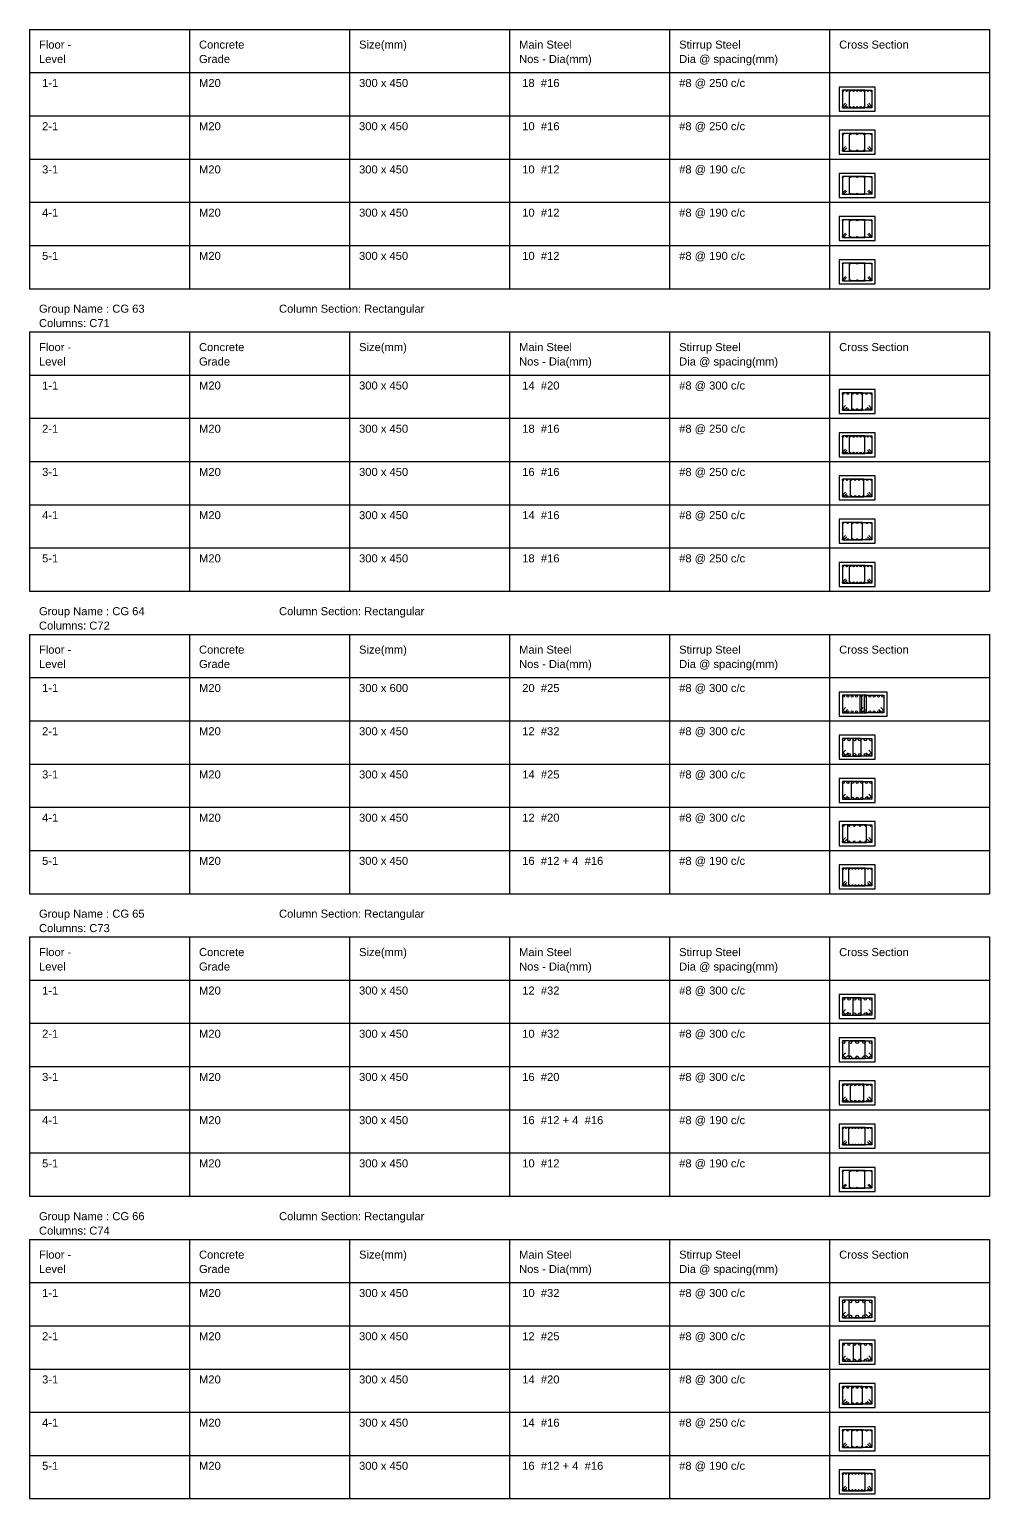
# Model space of a CAD drawing. Extents: x 28 to 264, y -211 to 74.
# Drawn here: x 73.06 to 85.06, y -193.8 to -175.44 of the extents above; entities that cross this region are included whole.
import ezdxf

# ---------------------------------------------------------------- set-up
doc = ezdxf.new("R2010")
doc.units = 0
doc.layers.add('Schedule', color=140, linetype='CONTINUOUS')
doc.styles.add('STRUDS_Arial', font='ARIAL.TTF', dxfattribs={"height": 0.04})

msp = doc.modelspace()

# ---------------------------------------------------------------- linework, layer by layer
at = {"layer": 'Schedule'}
for p, q in [((73.058, -175.44), (85.058, -175.44)), ((73.058, -175.44), (73.058, -178.68)), ((75.058, -175.44), (75.058, -178.68)), ((77.058, -175.44), (77.058, -178.68)), ((79.058, -175.44), (79.058, -178.68)), ((81.058, -175.44), (81.058, -178.68)), ((83.058, -175.44), (83.058, -178.68)), ((85.058, -175.44), (85.058, -178.68)), ((73.058, -175.98), (85.058, -175.98)), ((83.628, -176.16), (83.178, -176.16)), ((83.178, -176.16), (83.178, -176.46)), ((83.4995, -176.2), (83.218, -176.2)), ((83.218, -176.2), (83.218, -176.42)), ((83.3065, -176.42), (83.3065, -176.2)), ((83.3065, -176.2), (83.588, -176.2)), ((83.4995, -176.42), (83.4995, -176.2)), ((83.588, -176.2), (83.588, -176.42)), ((83.628, -176.46), (83.628, -176.16)), ((83.218, -176.404), (83.258, -176.364)), ((83.218, -176.42), (83.4995, -176.42)), ((83.234, -176.42), (83.274, -176.38)), ((83.588, -176.42), (83.3065, -176.42)), ((83.572, -176.42), (83.532, -176.38)), ((83.588, -176.404), (83.548, -176.364)), ((73.058, -176.52), (85.058, -176.52)), ((83.178, -176.46), (83.628, -176.46)), ((83.628, -176.7), (83.178, -176.7)), ((83.178, -176.7), (83.178, -177)), ((83.4995, -176.74), (83.218, -176.74)), ((83.218, -176.74), (83.218, -176.96)), ((83.3065, -176.96), (83.3065, -176.74)), ((83.3065, -176.74), (83.588, -176.74)), ((83.4995, -176.96), (83.4995, -176.74)), ((83.588, -176.74), (83.588, -176.96)), ((83.628, -177), (83.628, -176.7)), ((83.218, -176.944), (83.258, -176.904)), ((83.218, -176.96), (83.4995, -176.96)), ((83.234, -176.96), (83.274, -176.92)), ((83.588, -176.96), (83.3065, -176.96)), ((83.572, -176.96), (83.532, -176.92)), ((83.588, -176.944), (83.548, -176.904)), ((73.058, -177.06), (85.058, -177.06)), ((83.178, -177), (83.628, -177)), ((83.628, -177.24), (83.178, -177.24)), ((83.178, -177.24), (83.178, -177.54)), ((83.4985, -177.28), (83.218, -177.28)), ((83.218, -177.28), (83.218, -177.5)), ((83.3075, -177.5), (83.3075, -177.28)), ((83.3075, -177.28), (83.588, -177.28)), ((83.4985, -177.5), (83.4985, -177.28)), ((83.588, -177.28), (83.588, -177.5)), ((83.628, -177.54), (83.628, -177.24)), ((83.218, -177.488), (83.258, -177.448)), ((83.218, -177.5), (83.4985, -177.5)), ((83.23, -177.5), (83.27, -177.46)), ((83.588, -177.5), (83.3075, -177.5)), ((83.576, -177.5), (83.536, -177.46)), ((83.588, -177.488), (83.548, -177.448)), ((73.058, -177.6), (85.058, -177.6)), ((83.178, -177.54), (83.628, -177.54)), ((83.628, -177.78), (83.178, -177.78)), ((83.178, -177.78), (83.178, -178.08)), ((83.4985, -177.82), (83.218, -177.82)), ((83.218, -177.82), (83.218, -178.04)), ((83.3075, -178.04), (83.3075, -177.82)), ((83.3075, -177.82), (83.588, -177.82)), ((83.4985, -178.04), (83.4985, -177.82)), ((83.588, -177.82), (83.588, -178.04)), ((83.628, -178.08), (83.628, -177.78)), ((83.178, -178.08), (83.628, -178.08)), ((83.218, -178.028), (83.258, -177.988)), ((83.218, -178.04), (83.4985, -178.04)), ((83.23, -178.04), (83.27, -178)), ((83.588, -178.04), (83.3075, -178.04)), ((83.576, -178.04), (83.536, -178)), ((83.588, -178.028), (83.548, -177.988)), ((73.058, -178.14), (85.058, -178.14)), ((83.628, -178.32), (83.178, -178.32)), ((83.178, -178.32), (83.178, -178.62)), ((83.4985, -178.36), (83.218, -178.36)), ((83.218, -178.36), (83.218, -178.58)), ((83.3075, -178.58), (83.3075, -178.36)), ((83.3075, -178.36), (83.588, -178.36)), ((83.4985, -178.58), (83.4985, -178.36)), ((83.588, -178.36), (83.588, -178.58)), ((83.628, -178.62), (83.628, -178.32)), ((83.178, -178.62), (83.628, -178.62)), ((83.218, -178.568), (83.258, -178.528)), ((83.218, -178.58), (83.4985, -178.58)), ((83.23, -178.58), (83.27, -178.54)), ((83.588, -178.58), (83.3075, -178.58)), ((83.576, -178.58), (83.536, -178.54)), ((83.588, -178.568), (83.548, -178.528)), ((73.058, -178.68), (85.058, -178.68)), ((73.058, -179.22), (85.058, -179.22)), ((73.058, -179.22), (73.058, -182.46)), ((75.058, -179.22), (75.058, -182.46)), ((77.058, -179.22), (77.058, -182.46)), ((79.058, -179.22), (79.058, -182.46)), ((81.058, -179.22), (81.058, -182.46)), ((83.058, -179.22), (83.058, -182.46)), ((85.058, -179.22), (85.058, -182.46)), ((73.058, -179.76), (85.058, -179.76)), ((83.628, -179.94), (83.178, -179.94)), ((83.178, -179.94), (83.178, -180.24)), ((83.4714, -179.98), (83.218, -179.98)), ((83.218, -179.98), (83.218, -180.2)), ((83.3347, -180.2), (83.3347, -179.98)), ((83.3347, -179.98), (83.588, -179.98)), ((83.4714, -180.2), (83.4714, -179.98)), ((83.588, -179.98), (83.588, -180.2)), ((83.628, -180.24), (83.628, -179.94)), ((83.178, -180.24), (83.628, -180.24)), ((83.218, -180.18), (83.258, -180.14)), ((83.218, -180.2), (83.4714, -180.2)), ((83.238, -180.2), (83.278, -180.16)), ((83.588, -180.2), (83.3347, -180.2)), ((83.568, -180.2), (83.528, -180.16)), ((83.588, -180.18), (83.548, -180.14)), ((73.058, -180.3), (85.058, -180.3)), ((83.628, -180.48), (83.178, -180.48)), ((83.178, -180.48), (83.178, -180.78)), ((83.4995, -180.52), (83.218, -180.52)), ((83.218, -180.52), (83.218, -180.74)), ((83.3065, -180.74), (83.3065, -180.52)), ((83.3065, -180.52), (83.588, -180.52)), ((83.4995, -180.74), (83.4995, -180.52)), ((83.588, -180.52), (83.588, -180.74)), ((83.628, -180.78), (83.628, -180.48)), ((83.178, -180.78), (83.628, -180.78)), ((83.218, -180.724), (83.258, -180.684)), ((83.218, -180.74), (83.4995, -180.74)), ((83.234, -180.74), (83.274, -180.7)), ((83.588, -180.74), (83.3065, -180.74)), ((83.572, -180.74), (83.532, -180.7)), ((83.588, -180.724), (83.548, -180.684)), ((73.058, -180.84), (85.058, -180.84)), ((83.628, -181.02), (83.178, -181.02)), ((83.178, -181.02), (83.178, -181.32)), ((83.4869, -181.06), (83.218, -181.06)), ((83.218, -181.06), (83.218, -181.28)), ((83.3192, -181.28), (83.3192, -181.06)), ((83.3192, -181.06), (83.588, -181.06)), ((83.4869, -181.28), (83.4869, -181.06)), ((83.588, -181.06), (83.588, -181.28)), ((83.628, -181.32), (83.628, -181.02)), ((73.058, -181.38), (85.058, -181.38)), ((83.178, -181.32), (83.628, -181.32)), ((83.218, -181.264), (83.258, -181.224)), ((83.218, -181.28), (83.4869, -181.28)), ((83.234, -181.28), (83.274, -181.24)), ((83.588, -181.28), (83.3192, -181.28)), ((83.572, -181.28), (83.532, -181.24)), ((83.588, -181.264), (83.548, -181.224)), ((83.628, -181.56), (83.178, -181.56)), ((83.178, -181.56), (83.178, -181.86)), ((83.628, -181.86), (83.628, -181.56)), ((83.47, -181.6), (83.218, -181.6)), ((83.218, -181.6), (83.218, -181.82)), ((83.336, -181.82), (83.336, -181.6)), ((83.336, -181.6), (83.588, -181.6)), ((83.47, -181.82), (83.47, -181.6)), ((83.588, -181.6), (83.588, -181.82)), ((73.058, -181.92), (85.058, -181.92)), ((83.178, -181.86), (83.628, -181.86)), ((83.218, -181.804), (83.258, -181.764)), ((83.218, -181.82), (83.47, -181.82)), ((83.234, -181.82), (83.274, -181.78)), ((83.588, -181.82), (83.336, -181.82)), ((83.572, -181.82), (83.532, -181.78)), ((83.588, -181.804), (83.548, -181.764)), ((83.628, -182.1), (83.178, -182.1)), ((83.178, -182.1), (83.178, -182.4)), ((83.628, -182.4), (83.628, -182.1)), ((83.4995, -182.14), (83.218, -182.14)), ((83.218, -182.14), (83.218, -182.36)), ((83.218, -182.344), (83.258, -182.304)), ((83.3065, -182.36), (83.3065, -182.14)), ((83.3065, -182.14), (83.588, -182.14)), ((83.4995, -182.36), (83.4995, -182.14)), ((83.588, -182.344), (83.548, -182.304)), ((83.588, -182.14), (83.588, -182.36)), ((73.058, -182.46), (85.058, -182.46)), ((83.178, -182.4), (83.628, -182.4)), ((83.218, -182.36), (83.4995, -182.36)), ((83.234, -182.36), (83.274, -182.32)), ((83.588, -182.36), (83.3065, -182.36)), ((83.572, -182.36), (83.532, -182.32)), ((73.058, -183), (85.058, -183)), ((73.058, -183), (73.058, -186.24)), ((75.058, -183), (75.058, -186.24)), ((77.058, -183), (77.058, -186.24)), ((79.058, -183), (79.058, -186.24)), ((81.058, -183), (81.058, -186.24)), ((83.058, -183), (83.058, -186.24)), ((85.058, -183), (85.058, -186.24)), ((73.058, -183.54), (85.058, -183.54)), ((83.778, -183.72), (83.178, -183.72)), ((83.178, -183.72), (83.178, -184.02)), ((83.463, -183.76), (83.218, -183.76)), ((83.218, -183.76), (83.218, -183.98)), ((83.518, -183.76), (83.438, -183.76)), ((83.438, -183.76), (83.438, -183.98)), ((83.463, -183.98), (83.463, -183.76)), ((83.493, -183.98), (83.493, -183.76)), ((83.493, -183.76), (83.738, -183.76)), ((83.518, -183.98), (83.518, -183.76)), ((83.738, -183.76), (83.738, -183.98)), ((83.778, -184.02), (83.778, -183.72)), ((83.218, -183.955), (83.258, -183.915)), ((83.243, -183.98), (83.283, -183.94)), ((83.438, -183.955), (83.478, -183.915)), ((83.463, -183.98), (83.503, -183.94)), ((83.713, -183.98), (83.673, -183.94)), ((83.738, -183.955), (83.698, -183.915)), ((73.058, -184.08), (85.058, -184.08)), ((83.178, -184.02), (83.778, -184.02)), ((83.218, -183.98), (83.463, -183.98)), ((83.438, -183.98), (83.518, -183.98)), ((83.738, -183.98), (83.493, -183.98)), ((83.628, -184.26), (83.178, -184.26)), ((83.178, -184.26), (83.178, -184.56)), ((83.4528, -184.3), (83.218, -184.3)), ((83.218, -184.3), (83.218, -184.52)), ((83.3532, -184.52), (83.3532, -184.3)), ((83.3532, -184.3), (83.588, -184.3)), ((83.4528, -184.52), (83.4528, -184.3)), ((83.588, -184.3), (83.588, -184.52)), ((83.628, -184.56), (83.628, -184.26)), ((83.218, -184.488), (83.258, -184.448)), ((83.25, -184.52), (83.29, -184.48)), ((83.556, -184.52), (83.516, -184.48)), ((83.588, -184.488), (83.548, -184.448)), ((73.058, -184.62), (85.058, -184.62)), ((83.178, -184.56), (83.628, -184.56)), ((83.218, -184.52), (83.4528, -184.52)), ((83.588, -184.52), (83.3532, -184.52)), ((83.628, -184.8), (83.178, -184.8)), ((83.178, -184.8), (83.178, -185.1)), ((83.473, -184.84), (83.218, -184.84)), ((83.218, -184.84), (83.218, -185.06)), ((83.333, -185.06), (83.333, -184.84)), ((83.333, -184.84), (83.588, -184.84)), ((83.473, -185.06), (83.473, -184.84)), ((83.588, -184.84), (83.588, -185.06)), ((83.628, -185.1), (83.628, -184.8)), ((83.218, -185.035), (83.258, -184.995)), ((83.243, -185.06), (83.283, -185.02)), ((83.563, -185.06), (83.523, -185.02)), ((83.588, -185.035), (83.548, -184.995)), ((73.058, -185.16), (85.058, -185.16)), ((83.178, -185.1), (83.628, -185.1)), ((83.218, -185.06), (83.473, -185.06)), ((83.588, -185.06), (83.333, -185.06)), ((83.628, -185.34), (83.178, -185.34)), ((83.178, -185.34), (83.178, -185.64)), ((83.518, -185.38), (83.218, -185.38)), ((83.218, -185.38), (83.218, -185.6)), ((83.288, -185.6), (83.288, -185.38)), ((83.288, -185.38), (83.588, -185.38)), ((83.518, -185.6), (83.518, -185.38)), ((83.588, -185.38), (83.588, -185.6)), ((83.628, -185.64), (83.628, -185.34)), ((83.218, -185.58), (83.258, -185.54)), ((83.218, -185.6), (83.518, -185.6)), ((83.238, -185.6), (83.278, -185.56)), ((83.588, -185.6), (83.288, -185.6)), ((83.568, -185.6), (83.528, -185.56)), ((83.588, -185.58), (83.548, -185.54)), ((73.058, -185.7), (85.058, -185.7)), ((83.178, -185.64), (83.628, -185.64)), ((83.628, -185.88), (83.178, -185.88)), ((83.178, -185.88), (83.178, -186.18)), ((83.5042, -185.92), (83.218, -185.92)), ((83.218, -185.92), (83.218, -186.14)), ((83.2978, -186.14), (83.2978, -185.92)), ((83.2978, -185.92), (83.588, -185.92)), ((83.5042, -186.14), (83.5042, -185.92)), ((83.588, -185.92), (83.588, -186.14)), ((83.628, -186.18), (83.628, -185.88)), ((83.218, -186.124), (83.258, -186.084)), ((83.218, -186.14), (83.5042, -186.14)), ((83.234, -186.14), (83.274, -186.1)), ((83.588, -186.14), (83.2978, -186.14)), ((83.572, -186.14), (83.532, -186.1)), ((83.588, -186.124), (83.548, -186.084)), ((73.058, -186.24), (85.058, -186.24)), ((83.178, -186.18), (83.628, -186.18)), ((73.058, -186.78), (85.058, -186.78)), ((73.058, -186.78), (73.058, -190.02)), ((75.058, -186.78), (75.058, -190.02)), ((77.058, -186.78), (77.058, -190.02)), ((79.058, -186.78), (79.058, -190.02)), ((81.058, -186.78), (81.058, -190.02)), ((83.058, -186.78), (83.058, -190.02)), ((85.058, -186.78), (85.058, -190.02)), ((73.058, -187.32), (85.058, -187.32)), ((83.628, -187.5), (83.178, -187.5)), ((83.178, -187.5), (83.178, -187.8)), ((83.4528, -187.54), (83.218, -187.54)), ((83.218, -187.54), (83.218, -187.76)), ((83.3532, -187.76), (83.3532, -187.54)), ((83.3532, -187.54), (83.588, -187.54)), ((83.4528, -187.76), (83.4528, -187.54)), ((83.588, -187.54), (83.588, -187.76)), ((83.628, -187.8), (83.628, -187.5)), ((83.178, -187.8), (83.628, -187.8)), ((83.218, -187.728), (83.258, -187.688)), ((83.218, -187.76), (83.4528, -187.76)), ((83.25, -187.76), (83.29, -187.72)), ((83.588, -187.76), (83.3532, -187.76)), ((83.556, -187.76), (83.516, -187.72)), ((83.588, -187.728), (83.548, -187.688)), ((73.058, -187.86), (85.058, -187.86)), ((83.628, -188.04), (83.178, -188.04)), ((83.178, -188.04), (83.178, -188.34)), ((83.5035, -188.08), (83.218, -188.08)), ((83.218, -188.08), (83.218, -188.3)), ((83.3025, -188.3), (83.3025, -188.08)), ((83.3025, -188.08), (83.588, -188.08)), ((83.5035, -188.3), (83.5035, -188.08)), ((83.588, -188.08), (83.588, -188.3)), ((83.628, -188.34), (83.628, -188.04)), ((83.178, -188.34), (83.628, -188.34)), ((83.218, -188.268), (83.258, -188.228)), ((83.218, -188.3), (83.5035, -188.3)), ((83.25, -188.3), (83.29, -188.26)), ((83.588, -188.3), (83.3025, -188.3)), ((83.556, -188.3), (83.516, -188.26)), ((83.588, -188.268), (83.548, -188.228)), ((73.058, -188.4), (85.058, -188.4)), ((83.628, -188.58), (83.178, -188.58)), ((83.178, -188.58), (83.178, -188.88)), ((83.488, -188.62), (83.218, -188.62)), ((83.218, -188.62), (83.218, -188.84)), ((83.318, -188.84), (83.318, -188.62)), ((83.318, -188.62), (83.588, -188.62)), ((83.488, -188.84), (83.488, -188.62)), ((83.588, -188.62), (83.588, -188.84)), ((83.628, -188.88), (83.628, -188.58)), ((83.178, -188.88), (83.628, -188.88)), ((83.218, -188.82), (83.258, -188.78)), ((83.218, -188.84), (83.488, -188.84)), ((83.238, -188.84), (83.278, -188.8)), ((83.588, -188.84), (83.318, -188.84)), ((83.568, -188.84), (83.528, -188.8)), ((83.588, -188.82), (83.548, -188.78)), ((73.058, -188.94), (85.058, -188.94)), ((83.628, -189.12), (83.178, -189.12)), ((83.178, -189.12), (83.178, -189.42)), ((83.5042, -189.16), (83.218, -189.16)), ((83.218, -189.16), (83.218, -189.38)), ((83.2978, -189.38), (83.2978, -189.16)), ((83.2978, -189.16), (83.588, -189.16)), ((83.5042, -189.38), (83.5042, -189.16)), ((83.588, -189.16), (83.588, -189.38)), ((83.628, -189.42), (83.628, -189.12)), ((83.178, -189.42), (83.628, -189.42)), ((83.218, -189.364), (83.258, -189.324)), ((83.218, -189.38), (83.5042, -189.38)), ((83.234, -189.38), (83.274, -189.34)), ((83.588, -189.38), (83.2978, -189.38)), ((83.572, -189.38), (83.532, -189.34)), ((83.588, -189.364), (83.548, -189.324)), ((73.058, -189.48), (85.058, -189.48)), ((83.628, -189.66), (83.178, -189.66)), ((83.178, -189.66), (83.178, -189.96)), ((83.4985, -189.7), (83.218, -189.7)), ((83.218, -189.7), (83.218, -189.92)), ((83.3075, -189.92), (83.3075, -189.7)), ((83.3075, -189.7), (83.588, -189.7)), ((83.4985, -189.92), (83.4985, -189.7)), ((83.588, -189.7), (83.588, -189.92)), ((83.628, -189.96), (83.628, -189.66)), ((83.178, -189.96), (83.628, -189.96)), ((83.218, -189.908), (83.258, -189.868)), ((83.218, -189.92), (83.4985, -189.92)), ((83.23, -189.92), (83.27, -189.88)), ((83.588, -189.92), (83.3075, -189.92)), ((83.576, -189.92), (83.536, -189.88)), ((83.588, -189.908), (83.548, -189.868)), ((73.058, -190.02), (85.058, -190.02)), ((73.058, -190.56), (85.058, -190.56)), ((73.058, -190.56), (73.058, -193.799)), ((75.058, -190.56), (75.058, -193.799)), ((77.058, -190.56), (77.058, -193.799)), ((79.058, -190.56), (79.058, -193.799)), ((81.058, -190.56), (81.058, -193.799)), ((83.058, -190.56), (83.058, -193.799)), ((85.058, -190.56), (85.058, -193.799)), ((73.058, -191.1), (85.058, -191.1)), ((83.628, -191.28), (83.178, -191.28)), ((83.178, -191.28), (83.178, -191.58)), ((83.628, -191.58), (83.628, -191.28)), ((83.5035, -191.32), (83.218, -191.32)), ((83.218, -191.32), (83.218, -191.54)), ((83.218, -191.508), (83.258, -191.468)), ((83.3025, -191.54), (83.3025, -191.32)), ((83.3025, -191.32), (83.588, -191.32)), ((83.5035, -191.54), (83.5035, -191.32)), ((83.588, -191.508), (83.548, -191.468)), ((83.588, -191.32), (83.588, -191.54)), ((73.058, -191.64), (85.058, -191.64)), ((83.178, -191.58), (83.628, -191.58)), ((83.218, -191.54), (83.5035, -191.54)), ((83.25, -191.54), (83.29, -191.5)), ((83.588, -191.54), (83.3025, -191.54)), ((83.556, -191.54), (83.516, -191.5)), ((83.628, -191.82), (83.178, -191.82)), ((83.178, -191.82), (83.178, -192.12)), ((83.628, -192.12), (83.628, -191.82)), ((83.45, -191.86), (83.218, -191.86)), ((83.218, -191.86), (83.218, -192.08)), ((83.218, -192.055), (83.258, -192.015)), ((83.356, -192.08), (83.356, -191.86)), ((83.356, -191.86), (83.588, -191.86)), ((83.45, -192.08), (83.45, -191.86)), ((83.588, -192.055), (83.548, -192.015)), ((83.588, -191.86), (83.588, -192.08)), ((73.058, -192.18), (85.058, -192.18)), ((83.178, -192.12), (83.628, -192.12)), ((83.218, -192.08), (83.45, -192.08)), ((83.243, -192.08), (83.283, -192.04)), ((83.588, -192.08), (83.356, -192.08)), ((83.563, -192.08), (83.523, -192.04)), ((83.628, -192.36), (83.178, -192.36)), ((83.178, -192.36), (83.178, -192.66)), ((83.4714, -192.4), (83.218, -192.4)), ((83.218, -192.4), (83.218, -192.62)), ((83.3347, -192.62), (83.3347, -192.4)), ((83.3347, -192.4), (83.588, -192.4)), ((83.4714, -192.62), (83.4714, -192.4)), ((83.588, -192.4), (83.588, -192.62)), ((83.628, -192.66), (83.628, -192.36)), ((83.218, -192.6), (83.258, -192.56)), ((83.238, -192.62), (83.278, -192.58)), ((83.568, -192.62), (83.528, -192.58)), ((83.588, -192.6), (83.548, -192.56)), ((73.058, -192.719), (85.058, -192.719)), ((83.178, -192.66), (83.628, -192.66)), ((83.218, -192.62), (83.4714, -192.62)), ((83.588, -192.62), (83.3347, -192.62)), ((83.628, -192.9), (83.178, -192.9)), ((83.178, -192.9), (83.178, -193.2)), ((83.47, -192.94), (83.218, -192.94)), ((83.218, -192.94), (83.218, -193.16)), ((83.336, -193.16), (83.336, -192.94)), ((83.336, -192.94), (83.588, -192.94)), ((83.47, -193.16), (83.47, -192.94)), ((83.588, -192.94), (83.588, -193.16)), ((83.628, -193.2), (83.628, -192.9)), ((83.218, -193.144), (83.258, -193.104)), ((83.234, -193.16), (83.274, -193.12)), ((83.572, -193.16), (83.532, -193.12)), ((83.588, -193.144), (83.548, -193.104)), ((73.058, -193.259), (85.058, -193.259)), ((83.178, -193.2), (83.628, -193.2)), ((83.218, -193.16), (83.47, -193.16)), ((83.588, -193.16), (83.336, -193.16)), ((83.628, -193.439), (83.178, -193.439)), ((83.178, -193.439), (83.178, -193.74)), ((83.5042, -193.48), (83.218, -193.48)), ((83.218, -193.48), (83.218, -193.7)), ((83.2978, -193.7), (83.2978, -193.48)), ((83.2978, -193.48), (83.588, -193.48)), ((83.5042, -193.7), (83.5042, -193.48)), ((83.588, -193.48), (83.588, -193.7)), ((83.628, -193.74), (83.628, -193.439)), ((83.218, -193.684), (83.258, -193.644)), ((83.234, -193.7), (83.274, -193.66)), ((83.572, -193.7), (83.532, -193.66)), ((83.588, -193.684), (83.548, -193.644)), ((73.058, -193.799), (85.058, -193.799)), ((83.178, -193.74), (83.628, -193.74)), ((83.218, -193.7), (83.5042, -193.7)), ((83.588, -193.7), (83.2978, -193.7))]:
    msp.add_line(p, q, dxfattribs=at)
for centre, radius in [((83.226, -176.208), 0.008), ((83.2703, -176.208), 0.008), ((83.3145, -176.208), 0.008), ((83.3588, -176.208), 0.008), ((83.403, -176.208), 0.008), ((83.4473, -176.208), 0.008), ((83.4915, -176.208), 0.008), ((83.5358, -176.208), 0.008), ((83.58, -176.208), 0.008), ((83.226, -176.412), 0.008), ((83.2703, -176.412), 0.008), ((83.3145, -176.412), 0.008), ((83.3588, -176.412), 0.008), ((83.403, -176.412), 0.008), ((83.4473, -176.412), 0.008), ((83.4915, -176.412), 0.008), ((83.5358, -176.412), 0.008), ((83.58, -176.412), 0.008), ((83.226, -176.748), 0.008), ((83.3145, -176.748), 0.008), ((83.403, -176.748), 0.008), ((83.4915, -176.748), 0.008), ((83.58, -176.748), 0.008), ((83.226, -176.952), 0.008), ((83.3145, -176.952), 0.008), ((83.403, -176.952), 0.008), ((83.4915, -176.952), 0.008), ((83.58, -176.952), 0.008), ((83.224, -177.286), 0.006), ((83.3135, -177.286), 0.006), ((83.403, -177.286), 0.006), ((83.4925, -177.286), 0.006), ((83.582, -177.286), 0.006), ((83.224, -177.494), 0.006), ((83.3135, -177.494), 0.006), ((83.403, -177.494), 0.006), ((83.4925, -177.494), 0.006), ((83.582, -177.494), 0.006), ((83.224, -177.826), 0.006), ((83.3135, -177.826), 0.006), ((83.403, -177.826), 0.006), ((83.4925, -177.826), 0.006), ((83.582, -177.826), 0.006), ((83.224, -178.034), 0.006), ((83.3135, -178.034), 0.006), ((83.403, -178.034), 0.006), ((83.4925, -178.034), 0.006), ((83.582, -178.034), 0.006), ((83.224, -178.366), 0.006), ((83.3135, -178.366), 0.006), ((83.403, -178.366), 0.006), ((83.4925, -178.366), 0.006), ((83.582, -178.366), 0.006), ((83.224, -178.574), 0.006), ((83.3135, -178.574), 0.006), ((83.403, -178.574), 0.006), ((83.4925, -178.574), 0.006), ((83.582, -178.574), 0.006), ((83.228, -179.99), 0.01), ((83.2863, -179.99), 0.01), ((83.3447, -179.99), 0.01), ((83.403, -179.99), 0.01), ((83.4613, -179.99), 0.01), ((83.5197, -179.99), 0.01), ((83.578, -179.99), 0.01), ((83.228, -180.19), 0.01), ((83.2863, -180.19), 0.01), ((83.3447, -180.19), 0.01), ((83.403, -180.19), 0.01), ((83.4613, -180.19), 0.01), ((83.5197, -180.19), 0.01), ((83.578, -180.19), 0.01), ((83.226, -180.528), 0.008), ((83.2703, -180.528), 0.008), ((83.3145, -180.528), 0.008), ((83.3588, -180.528), 0.008), ((83.403, -180.528), 0.008), ((83.4473, -180.528), 0.008), ((83.4915, -180.528), 0.008), ((83.5358, -180.528), 0.008), ((83.58, -180.528), 0.008), ((83.226, -180.732), 0.008), ((83.2703, -180.732), 0.008), ((83.3145, -180.732), 0.008), ((83.3588, -180.732), 0.008), ((83.403, -180.732), 0.008), ((83.4473, -180.732), 0.008), ((83.4915, -180.732), 0.008), ((83.5358, -180.732), 0.008), ((83.58, -180.732), 0.008), ((83.226, -181.068), 0.008), ((83.2766, -181.068), 0.008), ((83.3272, -181.068), 0.008), ((83.3777, -181.068), 0.008), ((83.4283, -181.068), 0.008), ((83.4789, -181.068), 0.008), ((83.5294, -181.068), 0.008), ((83.58, -181.068), 0.008), ((83.226, -181.272), 0.008), ((83.2766, -181.272), 0.008), ((83.3272, -181.272), 0.008), ((83.3777, -181.272), 0.008), ((83.4283, -181.272), 0.008), ((83.4789, -181.272), 0.008), ((83.5294, -181.272), 0.008), ((83.58, -181.272), 0.008), ((83.226, -181.608), 0.008), ((83.285, -181.608), 0.008), ((83.344, -181.608), 0.008), ((83.403, -181.608), 0.008), ((83.462, -181.608), 0.008), ((83.521, -181.608), 0.008), ((83.58, -181.608), 0.008), ((83.226, -181.812), 0.008), ((83.285, -181.812), 0.008), ((83.344, -181.812), 0.008), ((83.403, -181.812), 0.008), ((83.462, -181.812), 0.008), ((83.521, -181.812), 0.008), ((83.58, -181.812), 0.008), ((83.226, -182.148), 0.008), ((83.2703, -182.148), 0.008), ((83.3145, -182.148), 0.008), ((83.3588, -182.148), 0.008), ((83.403, -182.148), 0.008), ((83.4473, -182.148), 0.008), ((83.4915, -182.148), 0.008), ((83.5358, -182.148), 0.008), ((83.58, -182.148), 0.008), ((83.226, -182.352), 0.008), ((83.2703, -182.352), 0.008), ((83.3145, -182.352), 0.008), ((83.3588, -182.352), 0.008), ((83.403, -182.352), 0.008), ((83.4473, -182.352), 0.008), ((83.4915, -182.352), 0.008), ((83.5358, -182.352), 0.008), ((83.58, -182.352), 0.008), ((83.2305, -183.772), 0.0125), ((83.2855, -183.772), 0.0125), ((83.3405, -183.772), 0.0125), ((83.3955, -183.772), 0.0125), ((83.4505, -183.772), 0.0125), ((83.5055, -183.772), 0.0125), ((83.5605, -183.772), 0.0125), ((83.6155, -183.772), 0.0125), ((83.6705, -183.772), 0.0125), ((83.7255, -183.772), 0.0125), ((83.2305, -183.967), 0.0125), ((83.2855, -183.967), 0.0125), ((83.3405, -183.967), 0.0125), ((83.3955, -183.967), 0.0125), ((83.4505, -183.967), 0.0125), ((83.5055, -183.967), 0.0125), ((83.5605, -183.967), 0.0125), ((83.6155, -183.967), 0.0125), ((83.6705, -183.967), 0.0125), ((83.7255, -183.967), 0.0125), ((83.234, -184.316), 0.016), ((83.3016, -184.316), 0.016), ((83.3692, -184.316), 0.016), ((83.4368, -184.316), 0.016), ((83.5044, -184.316), 0.016), ((83.572, -184.316), 0.016), ((83.234, -184.504), 0.016), ((83.3016, -184.504), 0.016), ((83.3692, -184.504), 0.016), ((83.4368, -184.504), 0.016), ((83.5044, -184.504), 0.016), ((83.572, -184.504), 0.016), ((83.2305, -184.852), 0.0125), ((83.288, -184.852), 0.0125), ((83.3455, -184.852), 0.0125), ((83.403, -184.852), 0.0125), ((83.4605, -184.852), 0.0125), ((83.518, -184.852), 0.0125), ((83.5755, -184.852), 0.0125), ((83.2305, -185.047), 0.0125), ((83.288, -185.047), 0.0125), ((83.3455, -185.047), 0.0125), ((83.403, -185.047), 0.0125), ((83.4605, -185.047), 0.0125), ((83.518, -185.047), 0.0125), ((83.5755, -185.047), 0.0125), ((83.228, -185.39), 0.01), ((83.298, -185.39), 0.01), ((83.368, -185.39), 0.01), ((83.438, -185.39), 0.01), ((83.508, -185.39), 0.01), ((83.578, -185.39), 0.01), ((83.228, -185.59), 0.01), ((83.298, -185.59), 0.01), ((83.368, -185.59), 0.01), ((83.438, -185.59), 0.01), ((83.508, -185.59), 0.01), ((83.578, -185.59), 0.01), ((83.226, -185.928), 0.008), ((83.2649, -185.928), 0.006), ((83.3038, -185.928), 0.006), ((83.3427, -185.928), 0.006), ((83.3816, -185.928), 0.006), ((83.4205, -185.928), 0.006), ((83.4594, -185.928), 0.006), ((83.4982, -185.928), 0.006), ((83.5371, -185.928), 0.006), ((83.58, -185.928), 0.008), ((83.226, -186.132), 0.008), ((83.2649, -186.134), 0.006), ((83.3038, -186.134), 0.006), ((83.3427, -186.134), 0.006), ((83.3816, -186.134), 0.006), ((83.4205, -186.134), 0.006), ((83.4594, -186.134), 0.006), ((83.4982, -186.134), 0.006), ((83.5371, -186.134), 0.006), ((83.58, -186.132), 0.008), ((83.234, -187.556), 0.016), ((83.3016, -187.556), 0.016), ((83.3692, -187.556), 0.016), ((83.4368, -187.556), 0.016), ((83.5044, -187.556), 0.016), ((83.572, -187.556), 0.016), ((83.234, -187.744), 0.016), ((83.3016, -187.744), 0.016), ((83.3692, -187.744), 0.016), ((83.4368, -187.744), 0.016), ((83.5044, -187.744), 0.016), ((83.572, -187.744), 0.016), ((83.234, -188.096), 0.016), ((83.3185, -188.096), 0.016), ((83.403, -188.096), 0.016), ((83.4875, -188.096), 0.016), ((83.572, -188.096), 0.016), ((83.234, -188.284), 0.016), ((83.3185, -188.284), 0.016), ((83.403, -188.284), 0.016), ((83.4875, -188.284), 0.016), ((83.572, -188.284), 0.016), ((83.228, -188.63), 0.01), ((83.278, -188.63), 0.01), ((83.328, -188.63), 0.01), ((83.378, -188.63), 0.01), ((83.428, -188.63), 0.01), ((83.478, -188.63), 0.01), ((83.528, -188.63), 0.01), ((83.578, -188.63), 0.01), ((83.228, -188.83), 0.01), ((83.278, -188.83), 0.01), ((83.328, -188.83), 0.01), ((83.378, -188.83), 0.01), ((83.428, -188.83), 0.01), ((83.478, -188.83), 0.01), ((83.528, -188.83), 0.01), ((83.578, -188.83), 0.01), ((83.226, -189.168), 0.008), ((83.2649, -189.168), 0.006), ((83.3038, -189.168), 0.006), ((83.3427, -189.168), 0.006), ((83.3816, -189.168), 0.006), ((83.4205, -189.168), 0.006), ((83.4594, -189.168), 0.006), ((83.4982, -189.168), 0.006), ((83.5371, -189.168), 0.006), ((83.58, -189.168), 0.008), ((83.226, -189.372), 0.008), ((83.2649, -189.374), 0.006), ((83.3038, -189.374), 0.006), ((83.3427, -189.374), 0.006), ((83.3816, -189.374), 0.006), ((83.4205, -189.374), 0.006), ((83.4594, -189.374), 0.006), ((83.4982, -189.374), 0.006), ((83.5371, -189.374), 0.006), ((83.58, -189.372), 0.008), ((83.224, -189.706), 0.006), ((83.3135, -189.706), 0.006), ((83.403, -189.706), 0.006), ((83.4925, -189.706), 0.006), ((83.582, -189.706), 0.006), ((83.224, -189.914), 0.006), ((83.3135, -189.914), 0.006), ((83.403, -189.914), 0.006), ((83.4925, -189.914), 0.006), ((83.582, -189.914), 0.006), ((83.234, -191.336), 0.016), ((83.3185, -191.336), 0.016), ((83.403, -191.336), 0.016), ((83.4875, -191.336), 0.016), ((83.572, -191.336), 0.016), ((83.234, -191.524), 0.016), ((83.3185, -191.524), 0.016), ((83.403, -191.524), 0.016), ((83.4875, -191.524), 0.016), ((83.572, -191.524), 0.016), ((83.2305, -191.872), 0.0125), ((83.2995, -191.872), 0.0125), ((83.3685, -191.872), 0.0125), ((83.4375, -191.872), 0.0125), ((83.5065, -191.872), 0.0125), ((83.5755, -191.872), 0.0125), ((83.2305, -192.067), 0.0125), ((83.2995, -192.067), 0.0125), ((83.3685, -192.067), 0.0125), ((83.4375, -192.067), 0.0125), ((83.5065, -192.067), 0.0125), ((83.5755, -192.067), 0.0125), ((83.228, -192.41), 0.01), ((83.2863, -192.41), 0.01), ((83.3447, -192.41), 0.01), ((83.403, -192.41), 0.01), ((83.4613, -192.41), 0.01), ((83.5197, -192.41), 0.01), ((83.578, -192.41), 0.01), ((83.228, -192.61), 0.01), ((83.2863, -192.61), 0.01), ((83.3447, -192.61), 0.01), ((83.403, -192.61), 0.01), ((83.4613, -192.61), 0.01), ((83.5197, -192.61), 0.01), ((83.578, -192.61), 0.01), ((83.226, -192.948), 0.008), ((83.285, -192.948), 0.008), ((83.344, -192.948), 0.008), ((83.403, -192.948), 0.008), ((83.462, -192.948), 0.008), ((83.521, -192.948), 0.008), ((83.58, -192.948), 0.008), ((83.226, -193.152), 0.008), ((83.285, -193.152), 0.008), ((83.344, -193.152), 0.008), ((83.403, -193.152), 0.008), ((83.462, -193.152), 0.008), ((83.521, -193.152), 0.008), ((83.58, -193.152), 0.008), ((83.226, -193.488), 0.008), ((83.2649, -193.488), 0.006), ((83.3038, -193.488), 0.006), ((83.3427, -193.488), 0.006), ((83.3816, -193.488), 0.006), ((83.4205, -193.488), 0.006), ((83.4594, -193.488), 0.006), ((83.4982, -193.488), 0.006), ((83.5371, -193.488), 0.006), ((83.58, -193.488), 0.008), ((83.226, -193.691), 0.008), ((83.2649, -193.693), 0.006), ((83.3038, -193.693), 0.006), ((83.3427, -193.693), 0.006), ((83.3816, -193.693), 0.006), ((83.4205, -193.693), 0.006), ((83.4594, -193.693), 0.006), ((83.4982, -193.693), 0.006), ((83.5371, -193.693), 0.006), ((83.58, -193.691), 0.008)]:
    msp.add_circle(centre, radius, dxfattribs=at)

# ---------------------------------------------------------------- texts
at = {"layer": 'Schedule', "style": 'STRUDS_Arial'}
for s, p in [('Floor - ', (73.178, -175.68)), ('Concrete', (75.178, -175.68)), ('Size(mm)', (77.178, -175.68)), ('Main Steel', (79.178, -175.68)), ('Stirrup Steel', (81.178, -175.68)), ('Cross Section', (83.178, -175.68)), ('Level', (73.178, -175.86)), ('Grade', (75.178, -175.86)), ('Nos - Dia(mm)', (79.178, -175.86)), ('Dia @ spacing(mm)', (81.178, -175.86)), (' 1-1', (73.178, -176.16)), ('M20', (75.178, -176.16)), ('300 x 450 ', (77.178, -176.16)), (' 18  #16 ', (79.178, -176.16)), ('#8 @ 250 c/c', (81.178, -176.16)), (' 2-1', (73.178, -176.7)), ('M20', (75.178, -176.7)), ('300 x 450 ', (77.178, -176.7)), (' 10  #16 ', (79.178, -176.7)), ('#8 @ 250 c/c', (81.178, -176.7)), (' 3-1', (73.178, -177.24)), ('M20', (75.178, -177.24)), ('300 x 450 ', (77.178, -177.24)), (' 10  #12 ', (79.178, -177.24)), ('#8 @ 190 c/c', (81.178, -177.24)), (' 4-1', (73.178, -177.78)), ('M20', (75.178, -177.78)), ('300 x 450 ', (77.178, -177.78)), (' 10  #12 ', (79.178, -177.78)), ('#8 @ 190 c/c', (81.178, -177.78)), (' 5-1', (73.178, -178.32)), ('M20', (75.178, -178.32)), ('300 x 450 ', (77.178, -178.32)), (' 10  #12 ', (79.178, -178.32)), ('#8 @ 190 c/c', (81.178, -178.32)), ('Group Name : CG 63', (73.178, -178.98)), ('Column Section: Rectangular ', (76.178, -178.98)), ('Columns: C71 ', (73.178, -179.16)), ('Floor - ', (73.178, -179.46)), ('Concrete', (75.178, -179.46)), ('Size(mm)', (77.178, -179.46)), ('Main Steel', (79.178, -179.46)), ('Stirrup Steel', (81.178, -179.46)), ('Cross Section', (83.178, -179.46)), ('Level', (73.178, -179.64)), ('Grade', (75.178, -179.64)), ('Nos - Dia(mm)', (79.178, -179.64)), ('Dia @ spacing(mm)', (81.178, -179.64)), (' 1-1', (73.178, -179.94)), ('M20', (75.178, -179.94)), ('300 x 450 ', (77.178, -179.94)), (' 14  #20 ', (79.178, -179.94)), ('#8 @ 300 c/c', (81.178, -179.94)), (' 2-1', (73.178, -180.48)), ('M20', (75.178, -180.48)), ('300 x 450 ', (77.178, -180.48)), (' 18  #16 ', (79.178, -180.48)), ('#8 @ 250 c/c', (81.178, -180.48)), (' 3-1', (73.178, -181.02)), ('M20', (75.178, -181.02)), ('300 x 450 ', (77.178, -181.02)), (' 16  #16 ', (79.178, -181.02)), ('#8 @ 250 c/c', (81.178, -181.02)), (' 4-1', (73.178, -181.56)), ('M20', (75.178, -181.56)), ('300 x 450 ', (77.178, -181.56)), (' 14  #16 ', (79.178, -181.56)), ('#8 @ 250 c/c', (81.178, -181.56)), (' 5-1', (73.178, -182.1)), ('M20', (75.178, -182.1)), ('300 x 450 ', (77.178, -182.1)), (' 18  #16 ', (79.178, -182.1)), ('#8 @ 250 c/c', (81.178, -182.1)), ('Group Name : CG 64', (73.178, -182.76)), ('Column Section: Rectangular ', (76.178, -182.76)), ('Columns: C72 ', (73.178, -182.94)), ('Floor - ', (73.178, -183.24)), ('Concrete', (75.178, -183.24)), ('Size(mm)', (77.178, -183.24)), ('Main Steel', (79.178, -183.24)), ('Stirrup Steel', (81.178, -183.24)), ('Cross Section', (83.178, -183.24)), ('Level', (73.178, -183.42)), ('Grade', (75.178, -183.42)), ('Nos - Dia(mm)', (79.178, -183.42)), ('Dia @ spacing(mm)', (81.178, -183.42)), (' 1-1', (73.178, -183.72)), ('M20', (75.178, -183.72)), ('300 x 600 ', (77.178, -183.72)), (' 20  #25 ', (79.178, -183.72)), ('#8 @ 300 c/c', (81.178, -183.72)), (' 2-1', (73.178, -184.26)), ('M20', (75.178, -184.26)), ('300 x 450 ', (77.178, -184.26)), (' 12  #32 ', (79.178, -184.26)), ('#8 @ 300 c/c', (81.178, -184.26)), (' 3-1', (73.178, -184.8)), ('M20', (75.178, -184.8)), ('300 x 450 ', (77.178, -184.8)), (' 14  #25 ', (79.178, -184.8)), ('#8 @ 300 c/c', (81.178, -184.8)), (' 4-1', (73.178, -185.34)), ('M20', (75.178, -185.34)), ('300 x 450 ', (77.178, -185.34)), (' 12  #20 ', (79.178, -185.34)), ('#8 @ 300 c/c', (81.178, -185.34)), (' 5-1', (73.178, -185.88)), ('M20', (75.178, -185.88)), ('300 x 450 ', (77.178, -185.88)), (' 16  #12 + 4  #16 ', (79.178, -185.88)), ('#8 @ 190 c/c', (81.178, -185.88)), ('Group Name : CG 65', (73.178, -186.54)), ('Column Section: Rectangular ', (76.178, -186.54)), ('Columns: C73 ', (73.178, -186.72)), ('Floor - ', (73.178, -187.02)), ('Concrete', (75.178, -187.02)), ('Size(mm)', (77.178, -187.02)), ('Main Steel', (79.178, -187.02)), ('Stirrup Steel', (81.178, -187.02)), ('Cross Section', (83.178, -187.02)), ('Level', (73.178, -187.2)), ('Grade', (75.178, -187.2)), ('Nos - Dia(mm)', (79.178, -187.2)), ('Dia @ spacing(mm)', (81.178, -187.2)), (' 1-1', (73.178, -187.5)), ('M20', (75.178, -187.5)), ('300 x 450 ', (77.178, -187.5)), (' 12  #32 ', (79.178, -187.5)), ('#8 @ 300 c/c', (81.178, -187.5)), (' 2-1', (73.178, -188.04)), ('M20', (75.178, -188.04)), ('300 x 450 ', (77.178, -188.04)), (' 10  #32 ', (79.178, -188.04)), ('#8 @ 300 c/c', (81.178, -188.04)), (' 3-1', (73.178, -188.58)), ('M20', (75.178, -188.58)), ('300 x 450 ', (77.178, -188.58)), (' 16  #20 ', (79.178, -188.58)), ('#8 @ 300 c/c', (81.178, -188.58)), (' 4-1', (73.178, -189.12)), ('M20', (75.178, -189.12)), ('300 x 450 ', (77.178, -189.12)), (' 16  #12 + 4  #16 ', (79.178, -189.12)), ('#8 @ 190 c/c', (81.178, -189.12)), (' 5-1', (73.178, -189.66)), ('M20', (75.178, -189.66)), ('300 x 450 ', (77.178, -189.66)), (' 10  #12 ', (79.178, -189.66)), ('#8 @ 190 c/c', (81.178, -189.66)), ('Group Name : CG 66', (73.178, -190.32)), ('Column Section: Rectangular ', (76.178, -190.32)), ('Columns: C74 ', (73.178, -190.5)), ('Floor - ', (73.178, -190.8)), ('Concrete', (75.178, -190.8)), ('Size(mm)', (77.178, -190.8)), ('Main Steel', (79.178, -190.8)), ('Stirrup Steel', (81.178, -190.8)), ('Cross Section', (83.178, -190.8)), ('Level', (73.178, -190.98)), ('Grade', (75.178, -190.98)), ('Nos - Dia(mm)', (79.178, -190.98)), ('Dia @ spacing(mm)', (81.178, -190.98)), (' 1-1', (73.178, -191.28)), ('M20', (75.178, -191.28)), ('300 x 450 ', (77.178, -191.28)), (' 10  #32 ', (79.178, -191.28)), ('#8 @ 300 c/c', (81.178, -191.28)), (' 2-1', (73.178, -191.82)), ('M20', (75.178, -191.82)), ('300 x 450 ', (77.178, -191.82)), (' 12  #25 ', (79.178, -191.82)), ('#8 @ 300 c/c', (81.178, -191.82)), (' 3-1', (73.178, -192.36)), ('M20', (75.178, -192.36)), ('300 x 450 ', (77.178, -192.36)), (' 14  #20 ', (79.178, -192.36)), ('#8 @ 300 c/c', (81.178, -192.36)), (' 4-1', (73.178, -192.9)), ('M20', (75.178, -192.9)), ('300 x 450 ', (77.178, -192.9)), (' 14  #16 ', (79.178, -192.9)), ('#8 @ 250 c/c', (81.178, -192.9)), (' 5-1', (73.178, -193.439)), ('M20', (75.178, -193.439)), ('300 x 450 ', (77.178, -193.439)), (' 16  #12 + 4  #16 ', (79.178, -193.439)), ('#8 @ 190 c/c', (81.178, -193.439))]:
    msp.add_text(s, height=0.1, dxfattribs=at).set_placement(p)

doc.saveas('drawing.dxf')
